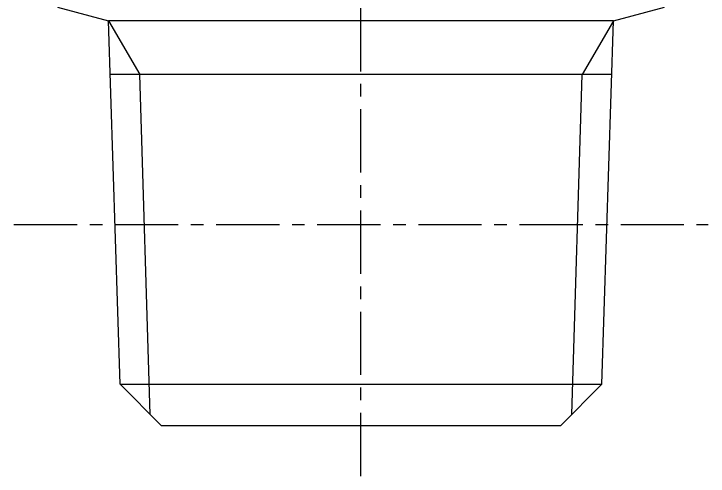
# Model space of a CAD drawing. Extents: x -4 to 100, y -19 to 67.
# Drawn here: x 85.28 to 99.01, y -3.6 to 5.54 of the extents above; entities that cross this region are included whole.
import ezdxf

# ---------------------------------------------------------------- set-up
doc = ezdxf.new("R2010")
doc.units = 0
doc.linetypes.add('CENTER', pattern=[2, 1.25, -0.25, 0.25, -0.25])
doc.layers.get('0').update_dxf_attribs({"linetype": 'CONTINUOUS'})
doc.layers.add('CENTER', color=1, linetype='CENTER')

msp = doc.modelspace()

# ---------------------------------------------------------------- linework, layer by layer
at = {"color": 7, "linetype": 'CONTINUOUS'}
for p, q in [((86.145, 5.675), (87.155, 5.404)), ((97.135, 5.404), (98.145, 5.675)), ((97.135, 5.404), (87.155, 5.404)), ((87.38, -1.78), (87.155, 5.404)), ((96.91, -1.78), (97.135, 5.404)), ((97.102, 4.34), (87.188, 4.34)), ((87.38, -1.78), (96.91, -1.78)), ((88.195, -2.596), (87.38, -1.78)), ((96.095, -2.596), (96.91, -1.78)), ((88.195, -2.596), (96.095, -2.596))]:
    msp.add_line(p, q, dxfattribs=at)
at = {"color": 3, "linetype": 'CONTINUOUS'}
for p, q in [((87.155, 5.404), (87.769, 4.34)), ((97.135, 5.404), (96.521, 4.34)), ((87.979, -2.38), (87.769, 4.34)), ((96.311, -2.38), (96.521, 4.34))]:
    msp.add_line(p, q, dxfattribs=at)
at = {"layer": 'CENTER', "color": 1, "linetype": 'CENTER'}
for p, q in [((92.145, -3.596), (92.145, 30.904)), ((85.281, 1.374), (99.009, 1.374))]:
    msp.add_line(p, q, dxfattribs=at)

doc.saveas('drawing.dxf')
